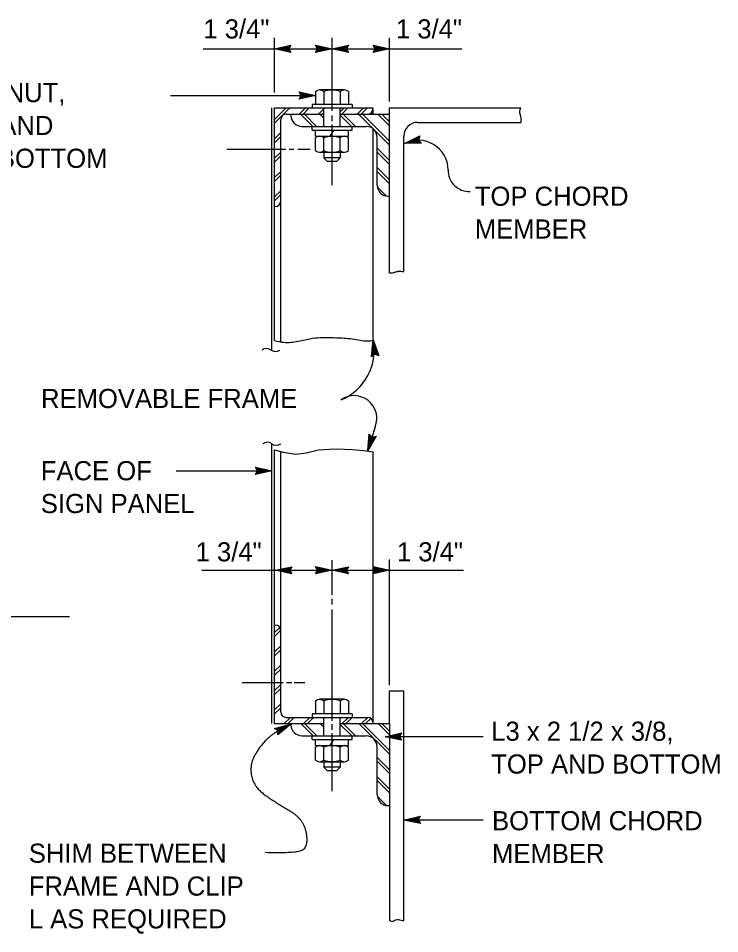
# Model space of a CAD drawing. Extents: x -894 to 866, y -476 to 714.
# Drawn here: x 65.4 to 321.7, y -175.5 to 159.1 of the extents above; entities that cross this region are included whole.
import ezdxf

# ---------------------------------------------------------------- set-up
doc = ezdxf.new("R2010")
doc.units = 0
for name, color, linetype in [('56 Stage 3 Anno', 7, 'Continuous'), ('57 Undefined', 7, 'Continuous'), ('59 Sndwall Anno', 7, 'Continuous'), ('60 Nongeo Data', 7, 'Continuous')]:
    doc.layers.add(name, color=color, linetype=linetype)

msp = doc.modelspace()

# ---------------------------------------------------------------- linework, layer by layer
at = {"layer": '56 Stage 3 Anno'}
for p, q in [((159.02, 131.94), (159.02, 151.93)), ((180.02, 125.3), (180.02, 151.93)), ((201.02, 128.76), (201.02, 151.93)), ((132.88, 147.93), (180.02, 147.93)), ((159.02, 147.93), (165.02, 149.26)), ((159.02, 147.93), (165.02, 149.26)), ((165.02, 146.59), (159.02, 147.93)), ((159.02, 147.93), (159.02, 147.93)), ((165.02, 146.59), (159.02, 147.93)), ((159.02, 147.93), (159.02, 147.93)), ((164.8, 146.94), (160.4, 147.93)), ((164.8, 146.94), (160.4, 147.93)), ((160.41, 147.93), (164.78, 148.9)), ((160.41, 147.93), (164.78, 148.9)), ((161.78, 147.93), (164.61, 148.55)), ((161.78, 147.93), (164.61, 148.55)), ((164.57, 147.3), (161.78, 147.93)), ((164.57, 147.3), (161.78, 147.93)), ((163.16, 147.92), (164.37, 148.19)), ((163.16, 147.92), (164.37, 148.19)), ((164.39, 147.65), (163.16, 147.92)), ((164.39, 147.65), (163.16, 147.92)), ((165.02, 149.26), (164.22, 147.93)), ((165.02, 149.26), (164.22, 147.93)), ((164.22, 147.93), (165.02, 146.59)), ((164.22, 147.93), (165.02, 146.59)), ((165.02, 149.26), (165.02, 149.26)), ((165.02, 149.26), (165.02, 149.26)), ((174.82, 147.93), (174.02, 149.27)), ((174.02, 149.27), (174.02, 149.27)), ((174.02, 149.27), (180.02, 147.93)), ((174.82, 147.93), (174.02, 149.27)), ((174.02, 149.27), (174.02, 149.27)), ((174.02, 149.27), (180.02, 147.93)), ((180.02, 147.93), (174.02, 146.6)), ((174.02, 146.6), (174.82, 147.93)), ((180.02, 147.93), (174.02, 146.6)), ((174.02, 146.6), (174.82, 147.93)), ((174.24, 148.91), (178.64, 147.93)), ((174.24, 148.91), (178.64, 147.93)), ((178.63, 147.92), (174.25, 146.96)), ((178.63, 147.92), (174.25, 146.96)), ((177.26, 147.93), (174.43, 147.3)), ((177.26, 147.93), (174.43, 147.3)), ((174.47, 148.55), (177.26, 147.93)), ((174.47, 148.55), (177.26, 147.93)), ((174.65, 148.21), (175.88, 147.93)), ((174.65, 148.21), (175.88, 147.93)), ((175.88, 147.93), (174.67, 147.66)), ((175.88, 147.93), (174.67, 147.66)), ((180.02, 147.93), (186.02, 149.26)), ((180.02, 147.93), (186.02, 149.26)), ((180.02, 147.93), (227.39, 147.93)), ((180.02, 147.93), (180.02, 147.93)), ((180.02, 147.93), (180.02, 147.93)), ((186.02, 146.59), (180.02, 147.93)), ((180.02, 147.93), (180.02, 147.93)), ((186.02, 146.59), (180.02, 147.93)), ((180.02, 147.93), (180.02, 147.93)), ((185.8, 146.94), (181.4, 147.93)), ((185.8, 146.94), (181.4, 147.93)), ((181.41, 147.93), (185.78, 148.9)), ((181.41, 147.93), (185.78, 148.9)), ((182.78, 147.93), (185.61, 148.55)), ((182.78, 147.93), (185.61, 148.55)), ((185.57, 147.3), (182.78, 147.93)), ((185.57, 147.3), (182.78, 147.93)), ((184.16, 147.92), (185.37, 148.19)), ((184.16, 147.92), (185.37, 148.19)), ((185.39, 147.65), (184.16, 147.92)), ((185.39, 147.65), (184.16, 147.92)), ((186.02, 149.26), (185.22, 147.93)), ((186.02, 149.26), (185.22, 147.93)), ((185.22, 147.93), (186.02, 146.59)), ((185.22, 147.93), (186.02, 146.59)), ((186.02, 149.26), (186.02, 149.26)), ((186.02, 149.26), (186.02, 149.26)), ((195.82, 147.93), (195.02, 149.27)), ((195.02, 149.27), (195.02, 149.27)), ((195.02, 149.27), (201.02, 147.93)), ((201.02, 147.93), (195.02, 146.6)), ((195.02, 146.6), (195.82, 147.93)), ((195.24, 148.91), (199.64, 147.93)), ((199.63, 147.92), (195.25, 146.96)), ((198.26, 147.93), (195.43, 147.3)), ((195.47, 148.55), (198.26, 147.93)), ((195.65, 148.21), (196.88, 147.93)), ((196.88, 147.93), (195.67, 147.66)), ((201.02, 147.93), (201.02, 147.93)), ((165.02, 146.59), (165.02, 146.59)), ((165.02, 146.59), (165.02, 146.59)), ((174.02, 146.6), (174.02, 146.6)), ((174.02, 146.6), (174.02, 146.6)), ((186.02, 146.59), (186.02, 146.59)), ((186.02, 146.59), (186.02, 146.59)), ((195.02, 146.6), (195.02, 146.6)), ((121.01, 130.87), (174, 130.87)), ((168.8, 130.87), (168, 132.21)), ((168, 132.21), (168, 132.21)), ((168, 132.21), (174, 130.87)), ((174, 130.87), (168, 129.54)), ((168, 129.54), (168.8, 130.87)), ((168.22, 131.86), (172.62, 130.87)), ((172.61, 130.87), (168.24, 129.9)), ((171.24, 130.87), (168.41, 130.25)), ((168.45, 131.5), (171.24, 130.87)), ((168.63, 131.15), (169.86, 130.88)), ((169.86, 130.88), (168.65, 130.61)), ((174, 130.87), (174, 130.87)), ((168, 129.54), (168, 129.54)), ((180.02, 121.54), (180.02, 123.62)), ((180.02, 98.13), (180.02, 120.35)), ((206.54, 113.37), (212.05, 116.1)), ((212.39, 113.8), (207.88, 113.7)), ((207.89, 113.71), (211.9, 115.69)), ((209.22, 114.03), (211.81, 115.31)), ((212.08, 114.09), (209.22, 114.03)), ((210.56, 114.36), (211.67, 114.91)), ((211.82, 114.39), (210.56, 114.36)), ((212.05, 116.1), (211.59, 114.61)), ((211.59, 114.61), (212.68, 113.5)), ((212.05, 116.1), (212.05, 116.1)), ((141.58, 111.33), (163.19, 111.33)), ((164.38, 111.33), (166.06, 111.33)), ((167.54, 111.33), (171.99, 111.33)), ((212.68, 113.5), (206.54, 113.37)), ((206.54, 113.37), (206.54, 113.37)), ((212.68, 113.5), (212.68, 113.5)), ((194.44, 35.41), (195.05, 41.53)), ((194.76, 35.67), (195.22, 40.16)), ((195.05, 41.53), (195.05, 41.53)), ((195.05, 41.53), (197.09, 35.73)), ((195.09, 35.95), (195.38, 38.79)), ((195.22, 40.15), (196.7, 35.92)), ((195.38, 38.79), (196.34, 36.06)), ((195.42, 36.16), (195.54, 37.41)), ((195.54, 37.41), (195.95, 36.25)), ((195.67, 36.37), (194.44, 35.41)), ((194.44, 35.41), (194.44, 35.41)), ((197.09, 35.73), (195.67, 36.37)), ((197.09, 35.73), (197.09, 35.73)), ((195.78, 9.8), (193.12, 1)), ((193.12, 1), (193.58, 7.13)), ((193.52, 2.33), (193.86, 6.8)), ((193.58, 7.13), (193.58, 7.13)), ((193.58, 7.13), (194.63, 5.98)), ((196.14, 6.36), (193.12, 1)), ((195.74, 6.25), (193.52, 2.32)), ((193.92, 3.64), (194.14, 6.53)), ((195.32, 6.13), (193.92, 3.64)), ((194.32, 4.97), (194.42, 6.2)), ((194.94, 6.06), (194.32, 4.97)), ((194.63, 5.98), (196.14, 6.36)), ((196.14, 6.36), (196.14, 6.36)), ((193.12, 1), (193.12, 1)), ((123.06, -6.25), (158.02, -6.25)), ((152.82, -6.29), (152.01, -4.96)), ((152.01, -4.96), (152.01, -4.96)), ((152.01, -4.96), (158.02, -6.25)), ((158.02, -6.25), (152.03, -7.63)), ((152.03, -7.63), (152.82, -6.29)), ((152.23, -5.31), (156.64, -6.26)), ((156.63, -6.27), (152.26, -7.27)), ((155.26, -6.27), (152.44, -6.92)), ((152.47, -5.67), (155.26, -6.27)), ((152.64, -6.01), (153.88, -6.28)), ((153.88, -6.28), (152.67, -6.56)), ((158.02, -6.25), (158.02, -6.25)), ((152.03, -7.63), (152.03, -7.63)), ((180.02, -51.65), (180.02, -39.01)), ((201.02, -84.67), (201.02, -38.67)), ((132.39, -42.67), (180.02, -42.67)), ((159.27, -42.67), (165.27, -41.34)), ((159.27, -42.67), (165.27, -41.34)), ((165.27, -44.01), (159.27, -42.67)), ((159.27, -42.67), (159.27, -42.67)), ((165.27, -44.01), (159.27, -42.67)), ((159.27, -42.67), (159.27, -42.67)), ((165.05, -43.65), (160.65, -42.67)), ((165.05, -43.65), (160.65, -42.67)), ((160.66, -42.66), (165.03, -41.7)), ((160.66, -42.66), (165.03, -41.7)), ((162.03, -42.67), (164.86, -42.04)), ((162.03, -42.67), (164.86, -42.04)), ((164.82, -43.29), (162.03, -42.67)), ((164.82, -43.29), (162.03, -42.67)), ((163.41, -42.67), (164.62, -42.4)), ((163.41, -42.67), (164.62, -42.4)), ((164.64, -42.94), (163.41, -42.67)), ((164.64, -42.94), (163.41, -42.67)), ((165.27, -41.34), (164.47, -42.67)), ((165.27, -41.34), (164.47, -42.67)), ((164.47, -42.67), (165.27, -44.01)), ((164.47, -42.67), (165.27, -44.01)), ((165.27, -41.34), (165.27, -41.34)), ((165.27, -41.34), (165.27, -41.34)), ((174.82, -42.67), (174.02, -41.33)), ((174.02, -41.33), (174.02, -41.33)), ((174.02, -41.33), (180.02, -42.67)), ((180.02, -42.67), (174.02, -44)), ((174.02, -44), (174.82, -42.67)), ((174.24, -41.68), (178.64, -42.67)), ((178.63, -42.67), (174.25, -43.64)), ((177.26, -42.66), (174.43, -43.29)), ((174.47, -42.04), (177.26, -42.66)), ((174.65, -42.39), (175.88, -42.66)), ((175.88, -42.66), (174.67, -42.93)), ((180.02, -42.67), (186.02, -41.34)), ((180.02, -42.67), (186.02, -41.34)), ((180.02, -42.67), (228.07, -42.67)), ((180.02, -42.67), (180.02, -42.67)), ((186.02, -44.01), (180.02, -42.67)), ((180.02, -42.67), (180.02, -42.67)), ((186.02, -44.01), (180.02, -42.67)), ((180.02, -42.67), (180.02, -42.67)), ((185.8, -43.65), (181.4, -42.67)), ((185.8, -43.65), (181.4, -42.67)), ((181.41, -42.66), (185.78, -41.7)), ((181.41, -42.66), (185.78, -41.7)), ((182.78, -42.67), (185.61, -42.04)), ((182.78, -42.67), (185.61, -42.04)), ((185.57, -43.29), (182.78, -42.67)), ((185.57, -43.29), (182.78, -42.67)), ((184.16, -42.67), (185.37, -42.4)), ((184.16, -42.67), (185.37, -42.4)), ((185.39, -42.94), (184.16, -42.67)), ((185.39, -42.94), (184.16, -42.67)), ((186.02, -41.34), (185.22, -42.67)), ((186.02, -41.34), (185.22, -42.67)), ((185.22, -42.67), (186.02, -44.01)), ((185.22, -42.67), (186.02, -44.01)), ((186.02, -41.34), (186.02, -41.34)), ((186.02, -41.34), (186.02, -41.34)), ((195.82, -42.67), (195.02, -41.33)), ((195.02, -41.33), (195.02, -41.33)), ((195.02, -41.33), (201.02, -42.67)), ((201.02, -42.67), (195.02, -44)), ((195.02, -44), (195.82, -42.67)), ((195.24, -41.68), (199.64, -42.67)), ((199.63, -42.67), (195.25, -43.64)), ((198.26, -42.66), (195.43, -43.29)), ((195.47, -42.04), (198.26, -42.66)), ((195.65, -42.39), (196.88, -42.66)), ((196.88, -42.66), (195.67, -42.93)), ((201.02, -42.67), (201.02, -42.67)), ((165.27, -44.01), (165.27, -44.01)), ((165.27, -44.01), (165.27, -44.01)), ((174.02, -44), (174.02, -44)), ((186.02, -44.01), (186.02, -44.01)), ((186.02, -44.01), (186.02, -44.01)), ((195.02, -44), (195.02, -44)), ((180.02, -55.19), (180.02, -53.1)), ((-36.71, -59.56), (84.06, -59.56)), ((180.02, -97.7), (180.02, -56.97)), ((147.2, -83.67), (162.22, -83.67)), ((163.4, -83.67), (165.3, -83.67)), ((166.24, -83.67), (170.11, -83.67)), ((159.02, -100.46), (164.95, -98.85)), ((159.38, -100.67), (163.73, -99.49)), ((159.75, -100.88), (162.51, -100.14)), ((164.95, -98.85), (160.26, -102.82)), ((162.51, -100.14), (160.3, -102.01)), ((163.72, -99.5), (160.31, -102.4)), ((164.95, -98.85), (164.95, -98.85)), ((180.02, -100.94), (180.02, -98.89)), ((160.35, -101.27), (159.02, -100.46)), ((159.02, -100.46), (159.02, -100.46)), ((160.07, -101.11), (161.29, -100.78)), ((160.26, -102.82), (160.35, -101.27)), ((160.26, -102.82), (160.26, -102.82)), ((161.29, -100.78), (160.34, -101.58)), ((180.02, -123.37), (180.02, -102.2)), ((199.4, -103.53), (205.36, -102.03)), ((205.43, -104.7), (199.4, -103.53)), ((199.4, -103.53), (199.4, -103.53)), ((235.23, -103.53), (199.4, -103.53)), ((205.21, -104.35), (200.78, -103.49)), ((200.79, -103.48), (205.13, -102.39)), ((202.16, -103.45), (204.97, -102.75)), ((204.96, -103.99), (202.16, -103.45)), ((203.54, -103.41), (204.74, -103.11)), ((204.78, -103.65), (203.54, -103.41)), ((205.36, -102.03), (204.6, -103.38)), ((204.6, -103.38), (205.43, -104.7)), ((205.36, -102.03), (205.36, -102.03)), ((205.43, -104.7), (205.43, -104.7)), ((206.27, -134.05), (212.23, -132.56)), ((207.66, -134.01), (212.01, -132.92)), ((209.03, -133.98), (211.84, -133.27)), ((210.41, -133.94), (211.61, -133.64)), ((212.23, -132.56), (211.47, -133.91)), ((212.23, -132.56), (212.23, -132.56)), ((212.3, -135.22), (206.27, -134.05)), ((206.27, -134.05), (206.27, -134.05)), ((235.23, -134.05), (206.27, -134.05)), ((212.08, -134.87), (207.65, -134.01)), ((211.83, -134.52), (209.03, -133.98)), ((211.65, -134.18), (210.41, -133.94)), ((211.47, -133.91), (212.3, -135.22)), ((212.3, -135.22), (212.3, -135.22))]:
    msp.add_line(p, q, dxfattribs=at)
for centre, radius, start, end in [((211.47, 103.57), 10.97, 0.9246, 116.7297), ((230.08, 103.48), 7.65, 177.954, 273.1396), ((175.98, 37.7), 19.45, 292.2659, 11.3597), ((156.09, 35.93), 2.5, 54.1638, 131.1756), ((159.37, 40.21), 2.89, 231.1389, 304.0141), ((188.09, 12.89), 8.29, 338.1293, 124.8232), ((156.41, 1.65), 2.5, 54.1638, 131.1756), ((159.69, 5.93), 2.89, 231.1389, 304.0141)]:
    msp.add_arc(centre, radius, start, end, dxfattribs=at)
msp.add_open_spline([(164.95, -98.85), (158.25, -102.11), (152.86, -108.07), (149.89, -114.04), (151.4, -121.99), (160.87, -128.43), (166.93, -131.84), (170.34, -136.39), (171.09, -143.21), (168.07, -146.24), (155.57, -145.86)], degree=2, dxfattribs=at)
at = {"layer": '59 Sndwall Anno'}
for p, q in [((159.02, 120.72), (164.64, 126.33)), ((159.02, 122.13), (163.22, 126.33)), ((168.05, 124.08), (170.3, 126.33)), ((172.98, 119.58), (168.49, 124.08)), ((169.46, 124.08), (171.71, 126.33)), ((174.4, 119.58), (169.9, 124.08)), ((175.12, 124.08), (177.37, 126.33)), ((177.02, 122.62), (175.56, 124.08)), ((176.53, 124.08), (177.02, 124.57)), ((184.44, 126.33), (183.02, 124.92)), ((183.6, 124.08), (185.85, 126.33)), ((188.54, 119.58), (184.04, 124.08)), ((189.26, 124.08), (191.51, 126.33)), ((201.02, 112.76), (189.7, 124.08)), ((192.92, 126.33), (190.67, 124.08)), ((201.02, 114.18), (191.11, 124.08)), ((201.02, 119.83), (196.77, 124.08)), ((201.02, 121.25), (198.18, 124.08)), ((187.13, 119.58), (183.02, 123.69)), ((159.02, 115.06), (161.27, 117.31)), ((159.02, 113.64), (161.27, 115.89)), ((201.02, 107.11), (196.52, 111.61)), ((159.02, 107.99), (161.27, 110.24)), ((159.02, 106.57), (161.27, 108.82)), ((201.02, 105.69), (196.52, 110.19)), ((201.02, 100.04), (196.52, 104.54)), ((161.27, 103.17), (159.02, 100.92)), ((159.02, 99.5), (161.27, 101.75)), ((201.02, 98.62), (196.52, 103.12)), ((199.9, 94.08), (196.52, 97.46)), ((159.02, 93.85), (161.27, 96.1)), ((161.27, 94.68), (159.02, 92.43)), ((159.02, -65.43), (160.92, -63.53)), ((159.02, -66.85), (161.27, -64.6)), ((159.02, -72.5), (161.27, -70.25)), ((159.02, -73.92), (161.27, -71.67)), ((159.02, -79.57), (161.27, -77.32)), ((159.02, -80.99), (161.27, -78.74)), ((159.02, -86.64), (161.27, -84.39)), ((159.02, -88.06), (161.27, -85.81)), ((159.02, -93.72), (161.27, -91.47)), ((159.02, -95.13), (161.27, -92.88)), ((162.56, -98.67), (164.81, -96.42)), ((163.97, -98.67), (166.22, -96.42)), ((169.63, -98.67), (171.88, -96.42)), ((171.04, -98.67), (173.29, -96.42)), ((183.77, -98.67), (186.02, -96.42)), ((185.18, -98.67), (187.43, -96.42)), ((190.84, -98.67), (193.09, -96.42)), ((192.25, -98.67), (194.15, -96.77)), ((173.07, -103.17), (168.57, -98.67)), ((174.49, -103.17), (169.99, -98.67)), ((177.02, -100.04), (175.64, -98.67)), ((187.21, -103.17), (183.02, -98.97)), ((188.63, -103.17), (184.13, -98.67)), ((201.02, -109.9), (189.78, -98.67)), ((201.02, -108.49), (191.2, -98.67)), ((201.02, -102.83), (196.86, -98.67)), ((201.02, -101.42), (198.27, -98.67)), ((201.02, -115.56), (196.52, -111.06)), ((201.02, -116.97), (196.52, -112.47)), ((201.02, -122.63), (196.52, -118.13)), ((201.02, -124.04), (196.52, -119.54)), ((199.94, -128.62), (196.56, -125.24))]:
    msp.add_line(p, q, dxfattribs=at)
at = {"layer": '60 Nongeo Data'}
for p, q in [((174, 132.32), (174, 127.66)), ((184.53, 132.93), (175.5, 132.93)), ((177.01, 132.32), (177.01, 127.66)), ((183.03, 132.32), (183.03, 127.66)), ((186.04, 132.32), (186.04, 127.66)), ((172.71, 127.66), (172.71, 126.33)), ((174, 127.66), (172.71, 127.66)), ((187.33, 127.66), (174, 127.66)), ((187.33, 127.66), (187.33, 126.33)), ((158.02, 37.99), (158.02, 126.33)), ((159.02, 126.33), (195.02, 126.33)), ((159.02, 41.33), (159.02, 126.33)), ((163.27, 124.08), (177.02, 124.08)), ((165.02, 123.58), (165.02, 124.08)), ((177.02, 119.58), (177.02, 126.33)), ((183.02, 119.58), (183.02, 126.33)), ((183.02, 124.08), (193.02, 124.08)), ((193.02, 124.08), (201.02, 124.08)), ((195.02, 126.08), (195.02, 126.33)), ((195.02, 124.08), (195.02, 126.33)), ((201.02, 126.33), (249.02, 126.33)), ((201.02, 94.08), (201.02, 126.33)), ((161.27, 92.33), (161.27, 122.08)), ((211.27, 121.08), (249.02, 121.08)), ((169.02, 119.58), (192.52, 119.58)), ((172.71, 118.25), (172.71, 119.58)), ((172.71, 118.25), (186.04, 118.25)), ((174, 116), (174, 118.25)), ((179.37, 116), (180.67, 118.25)), ((186.04, 118.25), (187.33, 118.25)), ((186.04, 116), (186.04, 118.25)), ((187.33, 118.25), (187.33, 119.58)), ((195.02, 41.33), (195.02, 118.71)), ((174, 116), (186.04, 116)), ((174, 110.74), (174, 115.4)), ((177.01, 110.74), (177.01, 115.4)), ((183.03, 110.74), (183.03, 115.4)), ((186.04, 110.74), (186.04, 115.4)), ((196.52, 98.08), (196.52, 115.58)), ((206.27, 66.57), (206.27, 116.08)), ((175.5, 110.13), (184.53, 110.13)), ((177.03, 110.13), (177.03, 108.14)), ((178.36, 106.81), (177.03, 108.14)), ((183.01, 108.14), (177.03, 108.14)), ((181.68, 106.81), (183.01, 108.14)), ((183.01, 110.13), (183.01, 108.14)), ((181.68, 106.81), (178.36, 106.81)), ((200.52, 94.08), (201.02, 94.08)), ((201.02, 66.02), (201.02, 94.08)), ((161.27, 40.89), (161.27, 92.33)), ((159.02, 90.33), (159.27, 90.33)), ((158.02, -98.67), (158.02, 3.57)), ((159.02, -98.67), (159.02, 1.33)), ((161.27, -64.67), (161.27, 0.62)), ((195.02, -98.67), (195.02, 0.7)), ((159.02, -62.67), (159.27, -62.67)), ((161.27, -94.42), (161.27, -64.67)), ((201.02, -86.67), (206.27, -86.67)), ((201.02, -98.67), (201.02, -86.67)), ((206.27, -170.67), (206.27, -86.67)), ((184.53, -89.82), (175.5, -89.82)), ((174, -90.43), (174, -95.09)), ((177.01, -90.43), (177.01, -95.09)), ((183.03, -90.43), (183.03, -95.09)), ((186.04, -90.43), (186.04, -95.09)), ((163.27, -96.42), (193.02, -96.42)), ((172.71, -95.09), (172.71, -96.42)), ((174, -95.09), (172.71, -95.09)), ((187.33, -95.09), (174, -95.09)), ((177.02, -103.17), (177.02, -96.42)), ((183.02, -103.17), (183.02, -96.42)), ((187.33, -95.09), (187.33, -96.42)), ((159.02, -98.67), (177.02, -98.67)), ((165, -98.66), (165.05, -99.16)), ((183.02, -98.67), (201.02, -98.67)), ((195.02, -98.67), (195.02, -98.42)), ((201.02, -98.67), (201.02, -98.67)), ((201.02, -98.67), (201.02, -128.67)), ((169.02, -103.17), (192.52, -103.17)), ((172.71, -104.5), (172.71, -103.17)), ((187.33, -104.5), (187.33, -103.17)), ((172.71, -104.5), (186.04, -104.5)), ((174, -106.75), (174, -104.5)), ((174, -106.75), (186.04, -106.75)), ((179.37, -106.75), (180.67, -104.5)), ((186.04, -104.5), (187.33, -104.5)), ((186.04, -106.75), (186.04, -104.5)), ((174, -112.01), (174, -107.35)), ((177.01, -112.01), (177.01, -107.35)), ((183.03, -112.01), (183.03, -107.35)), ((186.04, -112.01), (186.04, -107.35)), ((196.52, -124.67), (196.52, -107.17)), ((175.5, -112.62), (184.53, -112.62)), ((177.03, -112.62), (177.03, -114.61)), ((180.02, -113.65), (180.02, -113.69)), ((183.01, -112.62), (183.01, -114.61)), ((178.36, -115.94), (177.03, -114.61)), ((183.01, -114.61), (177.03, -114.61)), ((181.68, -115.94), (178.36, -115.94)), ((180.02, -114.61), (180.02, -114.66)), ((181.68, -115.94), (183.01, -114.61)), ((200.52, -128.67), (201.02, -128.67)), ((201.02, -128.67), (201.02, -170.67))]:
    msp.add_line(p, q, dxfattribs=at)
msp.add_lwpolyline([(159.02, 1.33), (162.15, 0.48), (166.79, -0.25), (170.59, 0.27), (175.12, 1.33), (179.02, 1.65), (181.77, 1.75), (187.46, 1.54), (191.68, 1.12), (195.02, 0.7)], dxfattribs=at)
for centre, radius, start, end in [((175.51, 130.76), 2.16, 45.9647, 134.0353), ((180.02, 124.75), 8.15, 68.3259, 111.6741), ((184.53, 130.76), 2.16, 45.9647, 134.0353), ((163.27, 122.08), 2, 90, 180), ((193.02, 126.08), 2, 270, 0), ((169.02, 123.58), 4, 180, 270), ((211.27, 116.08), 5, 90, 180), ((192.52, 115.58), 4, 0, 90), ((175.51, 113.84), 2.16, 45.9647, 134.0353), ((180.02, 107.82), 8.15, 68.3259, 111.6741), ((184.53, 113.84), 2.16, 45.9647, 134.0353), ((175.51, 112.3), 2.16, 225.9647, 314.0353), ((180.02, 118.31), 8.15, 248.3259, 291.6741), ((184.53, 112.3), 2.16, 225.9647, 314.0353), ((200.52, 98.08), 4, 180, 270), ((159.27, 92.33), 2, 270, 0), ((159.27, -64.67), 2, 0, 90), ((175.51, -91.99), 2.16, 45.9647, 134.0353), ((180.02, -98), 8.15, 68.3259, 111.6741), ((184.53, -91.99), 2.16, 45.9647, 134.0353), ((163.27, -94.42), 2, 180, 270), ((193.02, -98.42), 2, 0, 90), ((169.02, -99.17), 4, 180, 270), ((192.52, -107.17), 4, 0, 90), ((175.51, -108.91), 2.16, 45.9647, 134.0353), ((180.02, -114.93), 8.15, 68.3259, 111.6741), ((184.53, -108.91), 2.16, 45.9647, 134.0353), ((175.51, -110.45), 2.16, 225.9647, 314.0353), ((180.02, -104.44), 8.15, 248.3259, 291.6741), ((184.53, -110.45), 2.16, 225.9647, 314.0353), ((200.52, -124.67), 4, 180, 270)]:
    msp.add_arc(centre, radius, start, end, dxfattribs=at)
for points in [[(249.02, 121.08), (249.12, 121.58), (249.12, 122.74), (248.88, 123.76), (248.63, 124.44), (248.63, 125.16), (248.75, 125.67)], [(248.75, 125.67), (248.86, 126), (249.02, 126.33)], [(201.02, 66.02), (202.55, 66.2), (204.02, 66.62), (204.66, 66.73), (205.61, 66.52), (206.27, 66.57)], [(159.02, 41.33), (162.36, 40.68), (167.53, 41.1), (174.7, 42.36), (181.45, 42.36), (187.46, 41.94), (193.05, 41.2), (195.02, 41.33)], [(201.02, -170.67), (202.29, -170.96), (203.28, -170.39), (204.26, -170.25), (205.25, -170.53), (206.27, -170.67)]]:
    msp.add_spline(points, degree=3, dxfattribs=at)

# ---------------------------------------------------------------- texts
at = {"layer": '57 Undefined'}
for s, p in [('1 3/4"', (132.99, 151.74)), ('1 3/4"', (203.37, 151.74)), ('1/2" Hex HEAD BOLT AND NUT,', (-55.46, 128.45)), ('PROVIDE FLAT WASHER AND', (-55.46, 116.45)), ('LOCKWASHER TOP AND BOTTOM', (-55.46, 104.45)), ('TOP CHORD', (232.2, 90.59)), ('MEMBER', (232.2, 78.59)), ('REMOVABLE FRAME', (73.68, 16.65)), ('FACE OF', (73.61, -9.75)), ('SIGN PANEL', (73.61, -21.75)), ('1 3/4"', (130.17, -39.4)), ('1 3/4"', (203.74, -39.4)), ('L3 x 2 1/2 x 3/8,', (238.19, -104.97)), ('TOP AND BOTTOM', (238.19, -116.97)), ('BOTTOM CHORD', (238.49, -137.69)), ('SHIM BETWEEN', (69.21, -149.57)), ('MEMBER', (238.49, -149.69)), ('FRAME AND CLIP', (69.21, -161.57)), ('L AS REQUIRED', (69.21, -173.57))]:
    msp.add_text(s, height=7, dxfattribs=at).set_placement(p)

doc.saveas('drawing.dxf')
